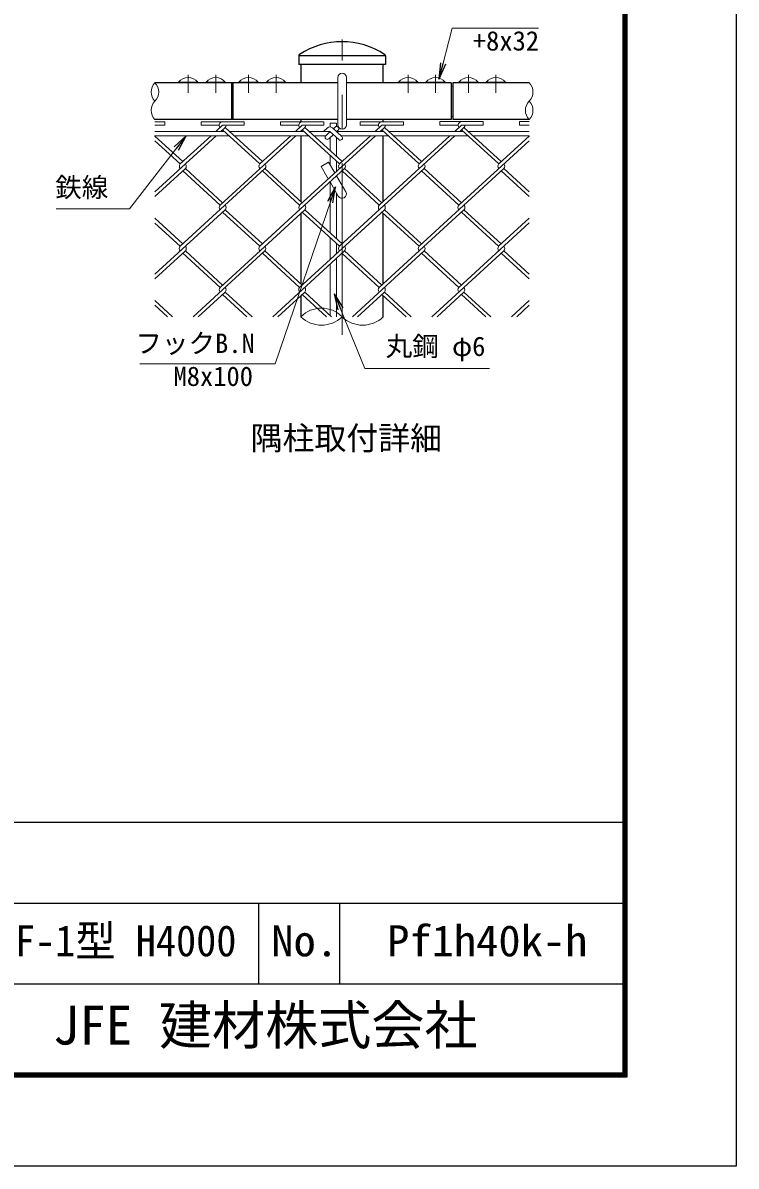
# Model space of a CAD drawing. Units: millimetres, scale not verified. Extents: x -6300 to 6300, y -4455 to 4455.
# Drawn here: x 3658 to 6300, y -4455 to -218 of the extents above; entities that cross this region are included whole.
import ezdxf
from ezdxf.enums import TextEntityAlignment as Align

# ---------------------------------------------------------------- set-up
doc = ezdxf.new("R2010")
doc.units = ezdxf.units.MM
doc.header["$LTSCALE"] = 20
doc.linetypes.add('USER1', pattern=[50.8, 31.75, -6.35, 6.35, -6.35])
for name, color, linetype, lineweight in [('0-0_D-STR1', 1, 'Continuous', 25), ('0-1_D-STR3', 3, 'Continuous', 13), ('0-2_D-BMK', 2, 'USER1', 13), ('0-3_D-STR2', 7, 'Continuous', 13), ('0-4_D-STR-DIM', 7, 'Continuous', 13), ('0-A_D-STR-TXT', 7, 'Continuous', 13), ('0-B_D-TTL-TXT', 7, 'Continuous', 25), ('0-C_D-TTL', 7, 'Continuous', 25)]:
    doc.layers.add(name, color=color, linetype=linetype, lineweight=lineweight)
doc.layers.add('0-5_0', color=7, linetype='Continuous')
doc.styles.add('ＭＳ ゴシック', font='')
doc.styles.get('ＭＳ ゴシック').set_extended_font_data('MS Gothic')

# ---------------------------------------------------------------- blocks, each defined once
blk = doc.blocks.new('_Open')
at = {"layer": '0-5_0'}
blk.add_line((-20, 3.333), (0, 0), dxfattribs=at)
blk.add_lwpolyline([(-20, -3.333), (0, 0), (-20, 0)], dxfattribs=at)

msp = doc.modelspace()

# ---------------------------------------------------------------- linework, layer by layer
at = {"layer": '0-0_D-STR1'}
for p, q in [((4680.14, -340.21), (4680.14, -372.42)), ((5000.94, -340.42), (4680.14, -340.42)), ((5000.94, -372.42), (4680.14, -372.42)), ((4687.94, -372.42), (4687.94, -440.42)), ((4993.14, -440.42), (4993.14, -372.42)), ((5000.94, -340.21), (5000.94, -372.42)), ((4824.54, -440.42), (4147.21, -440.42)), ((4430.42, -440.42), (4430.42, -576.42)), ((4436.08, -440.42), (4436.08, -576.42)), ((5245.01, -440.42), (4856.54, -440.42)), ((5245.01, -440.42), (5245.01, -576.42)), ((5533.88, -440.42), (5250.66, -440.42)), ((5250.66, -440.42), (5250.66, -576.42)), ((4824.54, -576.42), (4147.21, -576.42)), ((4687.94, -576.42), (4687.94, -584.63)), ((5245.01, -576.42), (4856.54, -576.42)), ((4993.14, -584.63), (4993.14, -576.42)), ((5533.88, -576.42), (5250.66, -576.42)), ((4993.14, -620.42), (4993.14, -619.5)), ((4687.94, -636.42), (4687.94, -880.26)), ((4993.14, -879.88), (4993.14, -636.42)), ((4687.94, -924.03), (4687.94, -1185.22)), ((4993.14, -1184.84), (4993.14, -924.41)), ((4687.94, -1228.99), (4687.94, -1307.09)), ((4993.14, -1307.09), (4993.14, -1229.37))]:
    msp.add_line(p, q, dxfattribs=at)
for centre, radius, start, end in [((4840.54, -577.67), 289.24, 56.96759, 123.03241), ((4686.14, -340.21), 6, 123.03241, 180), ((4994.94, -340.21), 6, 0, 56.96759)]:
    msp.add_arc(centre, radius, start, end, dxfattribs=at)
at = {"layer": '0-1_D-STR3'}
for p, q in [((4824.54, -596.42), (4824.54, -420.42)), ((4856.54, -596.42), (4856.54, -420.42)), ((4235.01, -437.65), (4306.21, -437.65)), ((4235.01, -437.65), (4235.01, -440.42)), ((4235.01, -440.42), (4306.21, -440.42)), ((4306.21, -437.65), (4306.21, -440.42)), ((4336.84, -437.65), (4408.04, -437.65)), ((4336.84, -437.65), (4336.84, -440.42)), ((4336.84, -440.42), (4408.04, -440.42)), ((4408.04, -437.65), (4408.04, -440.42)), ((4430.42, -453.22), (4436.08, -453.22)), ((4458.46, -437.65), (4529.66, -437.65)), ((4458.46, -437.65), (4458.46, -440.42)), ((4458.46, -440.42), (4529.66, -440.42)), ((4529.66, -437.65), (4529.66, -440.42)), ((4560.28, -437.65), (4631.48, -437.65)), ((4560.28, -437.65), (4560.28, -440.42)), ((4560.28, -440.42), (4631.48, -440.42)), ((4631.48, -437.65), (4631.48, -440.42)), ((5120.8, -437.65), (5049.6, -437.65)), ((5049.6, -437.65), (5049.6, -440.42)), ((5120.8, -440.42), (5049.6, -440.42)), ((5120.8, -437.65), (5120.8, -440.42)), ((5222.63, -437.65), (5151.43, -437.65)), ((5151.43, -437.65), (5151.43, -440.42)), ((5222.63, -440.42), (5151.43, -440.42)), ((5222.63, -437.65), (5222.63, -440.42)), ((5250.66, -453.22), (5245.01, -453.22)), ((5344.25, -437.65), (5273.05, -437.65)), ((5273.05, -437.65), (5273.05, -440.42)), ((5344.25, -440.42), (5273.05, -440.42)), ((5344.25, -437.65), (5344.25, -440.42)), ((5446.07, -437.65), (5374.87, -437.65)), ((5374.87, -437.65), (5374.87, -440.42)), ((5446.07, -440.42), (5374.87, -440.42)), ((5446.07, -437.65), (5446.07, -440.42)), ((4430.42, -565.22), (4436.08, -565.22)), ((4796.54, -603.51), (4796.54, -590.42)), ((4796.54, -590.42), (4820.54, -590.42)), ((4820.54, -602.25), (4820.54, -590.42)), ((5250.66, -565.22), (5245.01, -565.22)), ((4147.21, -620.42), (4404.33, -620.42)), ((4423.27, -620.42), (4699.24, -620.42)), ((4718.19, -620.42), (4795.61, -620.42)), ((4786.6, -606.98), (4771.93, -620.42)), ((4796.7, -621.43), (4780.33, -636.42)), ((4808.54, -632.28), (4791.14, -648.22)), ((4795.61, -620.42), (4828.72, -650.76)), ((4804.62, -606.98), (4839.53, -638.97)), ((4815.33, -604.35), (4808.54, -610.57)), ((4826.14, -616.15), (4820.38, -621.43)), ((4821.48, -620.42), (4994.15, -620.42)), ((5013.1, -620.42), (5289.06, -620.42)), ((5308.01, -620.42), (5533.88, -620.42)), ((4145.82, -636.42), (4421.79, -636.42)), ((4440.74, -636.42), (4716.7, -636.42)), ((4735.65, -636.42), (4780.33, -636.42)), ((4796.54, -692.23), (4796.54, -643.27)), ((4820.54, -714.22), (4820.54, -643.27)), ((4836.75, -636.42), (5011.61, -636.42)), ((5030.56, -636.42), (5306.52, -636.42)), ((5325.47, -636.42), (5533.88, -636.42)), ((4796.54, -744.21), (4796.54, -709.59)), ((4762.97, -750.07), (4790.69, -734.07)), ((4762.97, -750.07), (4789.59, -796.16)), ((4790.69, -734.07), (4813.75, -774.02)), ((4820.54, -767.8), (4820.54, -731.58)), ((4820.31, -785.37), (4854.4, -844.42)), ((4820.54, -785.78), (4820.54, -785.16)), ((4796.14, -807.52), (4826.69, -860.42)), ((4796.54, -997.14), (4796.54, -808.21)), ((4820.54, -1019.13), (4820.54, -849.78)), ((4796.54, -1094.75), (4796.54, -1014.5)), ((4820.54, -1072.76), (4820.54, -1036.49)), ((4820.54, -1307.09), (4820.54, -1090.12)), ((4796.54, -1302.1), (4796.54, -1112.11))]:
    msp.add_line(p, q, dxfattribs=at)
for centre, radius, start, end in [((4270.61, -468.02), 46.8, 40.47549, 139.52451), ((4372.44, -468.02), 46.8, 40.47549, 139.52451), ((4494.06, -468.02), 46.8, 40.47549, 139.52451), ((4595.88, -468.02), 46.8, 40.47549, 139.52451), ((4840.54, -420.42), 16, 0, 180), ((5085.2, -468.02), 46.8, 40.47549, 139.52451), ((5187.03, -468.02), 46.8, 40.47549, 139.52451), ((5308.65, -468.02), 46.8, 40.47549, 139.52451), ((5410.47, -468.02), 46.8, 40.47549, 139.52451), ((4795.61, -616.81), 13.33, 47.5, 132.5), ((4820.74, -610.25), 8, 312.5, 132.5), ((4840.54, -596.42), 16, 180, 0), ((4785.74, -642.32), 8, 132.5, 312.5), ((4834.12, -644.87), 8, 227.5, 47.5), ((4840.54, -852.42), 16, 210, 30)]:
    msp.add_arc(centre, radius, start, end, dxfattribs=at)
at = {"layer": '0-2_D-BMK'}
for p, q in [((4840.54, -1373.76), (4840.54, -280.42)), ((4270.61, -411.28), (4270.61, -477.95)), ((4372.44, -411.28), (4372.44, -477.95)), ((4494.06, -411.28), (4494.06, -477.95)), ((4595.88, -411.28), (4595.88, -477.95)), ((5085.2, -411.28), (5085.2, -477.95)), ((5187.03, -411.28), (5187.03, -477.95)), ((5308.65, -411.28), (5308.65, -477.95)), ((5410.47, -411.28), (5410.47, -477.95))]:
    msp.add_line(p, q, dxfattribs=at)
at = {"layer": '0-3_D-STR2'}
for p, q in [((4147.21, -584.84), (4183.5, -584.84)), ((4318.18, -584.63), (4478.18, -584.63)), ((4318.18, -597.43), (4318.18, -584.63)), ((4613.09, -584.63), (4773.09, -584.63)), ((4613.09, -597.43), (4613.09, -584.63)), ((4908, -584.63), (5068, -584.63)), ((4908, -597.43), (4908, -584.63)), ((5068, -597.43), (5068, -584.63)), ((5203.13, -584.42), (5363.13, -584.42)), ((5203.13, -597.22), (5203.13, -584.42)), ((5498.04, -584.42), (5533.88, -584.42)), ((5498.04, -597.22), (5498.04, -584.42)), ((4318.18, -597.43), (4385.33, -597.43)), ((4398.18, -597.43), (4373.08, -620.42)), ((4407.65, -606.11), (4392.02, -620.42)), ((4536.16, -741.22), (4398.18, -614.79)), ((4545.63, -732.54), (4407.65, -606.11)), ((4613.09, -597.43), (4680.24, -597.43)), ((4693.09, -597.43), (4667.99, -620.42)), ((4702.56, -606.11), (4686.94, -620.42)), ((4831.07, -741.22), (4693.09, -614.79)), ((4840.54, -732.54), (4702.56, -606.11)), ((4908, -597.43), (4975.15, -597.43)), ((4988, -597.43), (4962.9, -620.42)), ((4997.23, -605.89), (4981.37, -620.42)), ((5125.98, -741.22), (4987.76, -614.57)), ((4988, -597.43), (5068, -597.43)), ((5135.45, -732.54), (4997.23, -605.89)), ((5203.13, -597.22), (5270.28, -597.22)), ((5283.13, -597.22), (5257.81, -620.42)), ((5292.15, -605.89), (5276.28, -620.42)), ((5420.89, -741.22), (5282.67, -614.57)), ((5430.36, -732.54), (5292.15, -605.89)), ((5498.04, -597.22), (5533.88, -597.22)), ((4374.56, -636.42), (4147.21, -844.76)), ((4250.72, -732.54), (4147.21, -637.69)), ((4241.25, -741.22), (4147.21, -655.05)), ((4355.62, -636.42), (4241.27, -741.2)), ((4669.47, -636.42), (4388.73, -893.68)), ((4650.53, -636.42), (4536.16, -741.22)), ((4963.91, -636.42), (4683.4, -893.46)), ((4945.44, -636.42), (4831.07, -741.22)), ((5258.82, -636.42), (4978.31, -893.46)), ((5240.35, -636.42), (5125.98, -741.22)), ((5533.88, -655.05), (5273.44, -893.7)), ((5535.26, -636.42), (5420.89, -741.22)), ((4259.98, -758.35), (4147.21, -861.68)), ((4554.89, -758.35), (4241.03, -1045.94)), ((4397.96, -884.78), (4259.98, -758.35)), ((4849.78, -758.37), (4535.95, -1045.94)), ((4692.87, -884.78), (4554.89, -758.35)), ((5144.69, -758.37), (4830.86, -1045.94)), ((4987.79, -884.78), (4849.8, -758.35)), ((5439.6, -758.37), (5125.77, -1045.94)), ((5282.91, -885.02), (5144.69, -758.37)), ((5533.88, -844.76), (5439.6, -758.37)), ((4388.49, -893.46), (4250.51, -767.03)), ((4683.4, -893.46), (4545.42, -767.03)), ((4978.31, -893.46), (4840.33, -767.03)), ((5273.44, -893.7), (5135.22, -767.05)), ((5533.88, -862.12), (5430.13, -767.05)), ((4407.44, -910.83), (4147.21, -1149.28)), ((4702.35, -910.83), (4388.49, -1198.42)), ((4535.95, -1045.94), (4397.96, -919.51)), ((4545.42, -1037.26), (4407.44, -910.83)), ((4997.26, -910.83), (4683.4, -1198.42)), ((4830.86, -1045.94), (4692.87, -919.51)), ((4840.33, -1037.26), (4702.35, -910.83)), ((5292.15, -910.85), (4978.31, -1198.42)), ((5125.77, -1045.94), (4987.79, -919.51)), ((5135.24, -1037.26), (4997.26, -910.83)), ((5420.65, -1045.97), (5283.5, -920.28)), ((5430.13, -1037.29), (5292.15, -910.85)), ((4250.51, -1037.26), (4147.21, -942.61)), ((4241.03, -1045.94), (4147.21, -959.97)), ((5533.88, -959.58), (5273.22, -1198.42)), ((5533.88, -942.22), (5420.65, -1045.97)), ((4259.98, -1063.31), (4147.21, -1166.64)), ((4388.49, -1198.42), (4250.51, -1071.99)), ((4397.96, -1189.74), (4259.98, -1063.31)), ((4554.89, -1063.31), (4288.85, -1307.09)), ((4683.4, -1198.42), (4545.42, -1071.99)), ((4692.87, -1189.74), (4554.89, -1063.31)), ((4849.8, -1063.31), (4583.76, -1307.09)), ((4978.31, -1198.42), (4841.16, -1072.74)), ((4987.79, -1189.74), (4849.8, -1063.31)), ((5144.71, -1063.31), (4878.67, -1307.09)), ((5273.22, -1198.42), (5135.24, -1071.99)), ((5282.7, -1189.74), (5144.71, -1063.31)), ((5439.6, -1063.33), (5173.58, -1307.09)), ((5533.88, -1167.08), (5430.13, -1072.01)), ((5533.88, -1149.71), (5439.6, -1063.33)), ((4407.44, -1215.78), (4307.79, -1307.09)), ((4488.13, -1307.09), (4397.96, -1224.47)), ((4507.08, -1307.09), (4407.44, -1215.78)), ((4702.35, -1215.78), (4602.7, -1307.09)), ((4783.04, -1307.09), (4692.87, -1224.47)), ((4801.99, -1307.09), (4702.35, -1215.78)), ((4997.26, -1215.78), (4897.62, -1307.09)), ((5077.96, -1307.09), (4987.79, -1224.47)), ((5096.9, -1307.09), (4997.26, -1215.78)), ((5292.17, -1215.78), (5192.53, -1307.09)), ((5372.87, -1307.09), (5282.7, -1224.47)), ((5391.81, -1307.09), (5292.17, -1215.78)), ((4212.17, -1307.09), (4147.21, -1247.57)), ((4193.22, -1307.09), (4147.21, -1264.93)), ((5533.88, -1247.18), (5468.49, -1307.09)), ((5533.88, -1264.54), (5487.44, -1307.09))]:
    msp.add_line(p, q, dxfattribs=at)
for points in [[(4147.21, -597.64), (4183.5, -597.64), (4183.5, -584.84)], [(4398.18, -597.43), (4478.18, -597.43), (4478.18, -584.63)], [(4693.09, -597.43), (4773.09, -597.43), (4773.09, -584.63)], [(5283.13, -597.22), (5363.13, -597.22), (5363.13, -584.42)]]:
    msp.add_lwpolyline(points, dxfattribs=at)
for centre, start, end in [((4398.18, -597.43), 95, 222.5), ((4693.09, -597.43), 95, 222.5), ((4988, -597.43), 85, 222.5), ((5283.13, -597.22), 85, 222.5), ((4398.18, -597.43), 317.5, 0), ((4693.09, -597.43), 317.5, 0), ((4988, -597.43), 317.5, 0), ((5282.91, -597.43), 317.5, 0.89905), ((4250.72, -749.9), 137.5, 222.5), ((4250.72, -749.9), 317.5, 42.5), ((4545.63, -749.9), 137.5, 222.5), ((4545.63, -749.9), 317.5, 42.5), ((4840.54, -749.9), 137.5, 222.5), ((4840.54, -749.9), 317.5, 42.5), ((5135.45, -749.9), 137.5, 222.5), ((5135.45, -749.9), 317.5, 42.5), ((5430.36, -749.9), 137.5, 222.5), ((5430.36, -749.9), 317.5, 42.5), ((4398.18, -902.38), 137.5, 222.5), ((4398.18, -902.38), 317.5, 42.5), ((4693.09, -902.38), 137.5, 222.5), ((4693.09, -902.38), 317.5, 42.5), ((4988, -902.38), 137.5, 222.5), ((4988, -902.38), 317.5, 42.5), ((5282.91, -902.38), 137.5, 222.5), ((5282.91, -902.38), 317.5, 42.5), ((4250.51, -1054.62), 137.5, 222.5), ((4250.51, -1054.62), 317.5, 42.5), ((4545.42, -1054.62), 137.5, 222.5), ((4545.42, -1054.62), 317.5, 42.5), ((4840.33, -1054.62), 137.5, 222.5), ((4840.33, -1054.62), 317.5, 42.5), ((5135.45, -1054.86), 137.5, 222.5), ((5135.45, -1054.86), 317.5, 42.5), ((5430.36, -1054.86), 137.5, 222.5), ((5430.36, -1054.86), 317.5, 42.5), ((4397.94, -1207.13), 137.5, 222.5), ((4397.94, -1207.13), 317.5, 42.5), ((4692.85, -1207.13), 137.5, 222.5), ((4692.85, -1207.13), 317.5, 42.5), ((4987.76, -1207.13), 137.5, 222.5), ((4987.76, -1207.13), 317.5, 42.5), ((5282.67, -1207.13), 137.5, 222.5), ((5282.67, -1207.13), 317.5, 42.5)]:
    msp.add_arc(centre, 12.85, start, end, dxfattribs=at)
at = {"layer": '0-4_D-STR-DIM'}
for centre, radius, start, end in [((4181.43, -474.42), 48.24, 135.18146, 224.81854), ((4112.99, -474.42), 48.24, 315.18146, 44.81854), ((5499.66, -474.42), 48.24, 315.18146, 44.81854), ((4181.43, -542.42), 48.24, 135.18146, 224.81854), ((5568.09, -542.42), 48.24, 135.18146, 224.81854), ((5499.66, -542.42), 48.24, 315.18146, 44.81854), ((4764.24, -1383.88), 108.25, 45.18146, 134.81854), ((4764.24, -1230.31), 108.25, 225.18146, 314.81854), ((4916.84, -1230.31), 108.25, 225.18146, 314.81854)]:
    msp.add_arc(centre, radius, start, end, dxfattribs=at)
at = {"layer": '0-A_D-STR-TXT'}
for points in [[(5568.76, -238.44), (5248.72, -238.44), (5200.05, -425.59)], [(3781.15, -907.05), (4052.46, -907.05), (4261.85, -638)], [(4091.16, -1481.3), (4592.42, -1481.3), (4815.86, -827.66)], [(5386.61, -1498.76), (4924.57, -1498.76), (4813, -1223.91)]]:
    msp.add_lwpolyline(points, dxfattribs=at)
at = {"layer": '0-C_D-TTL'}
for p, q in [((3180.48, -3179.66), (5880.48, -3179.66)), ((3180.48, -3479.66), (5880.48, -3479.66)), ((4530.48, -3479.66), (4530.48, -3779.66)), ((4830.48, -3479.66), (4830.48, -3779.66)), ((3180.48, -3779.66), (5880.48, -3779.66))]:
    msp.add_line(p, q, dxfattribs=at)
at = {"layer": '0-C_D-TTL', "color": 2}
msp.add_lwpolyline([(-6299.52, 4455.34), (6300.48, 4455.34), (6300.48, -4454.66), (-6299.52, -4454.66)], close=True, dxfattribs=at)
at = {"layer": '0-C_D-TTL'}
for points in [[(-5894.52, 4125.34), (5895.48, 4125.34), (5895.48, -4124.66), (-5894.52, -4124.66)], [(-5890.77, 4121.59), (5891.73, 4121.59), (5891.73, -4120.91), (-5890.77, -4120.91)], [(-5887.02, 4117.84), (5887.98, 4117.84), (5887.98, -4117.16), (-5887.02, -4117.16)], [(-5883.27, 4114.09), (5884.23, 4114.09), (5884.23, -4113.41), (-5883.27, -4113.41)], [(-5879.52, 4110.34), (5880.48, 4110.34), (5880.48, -4109.66), (-5879.52, -4109.66)]]:
    msp.add_lwpolyline(points, close=True, dxfattribs=at)

# ---------------------------------------------------------------- block references
at = {"layer": '0-A_D-STR-TXT', "xscale": 3, "yscale": 3}
for p, rotation in [((5199.54, -427.53), 255.42357), ((4263.08, -636.42), 52.10669), ((4816.5, -825.77), 71.12758), ((4812.25, -1222.06), 112.09224)]:
    msp.add_blockref('_Open', p, dxfattribs=dict(at, rotation=rotation))

# ---------------------------------------------------------------- texts
at = {"layer": '0-A_D-STR-TXT', "style": 'ＭＳ ゴシック'}
for s, p in [('+8x32', (5325.1, -342.61)), ('鉄線', (3777.72, -885.51)), ('フックB.N', (4074.79, -1463.37)), ('丸鋼 φ6', (5002.09, -1474.56)), ('M8x100', (4216.03, -1585.47))]:
    msp.add_text(s, height=72.14, dxfattribs=at).set_placement(p, align=Align.BOTTOM_LEFT)
at = {"layer": '0-B_D-TTL-TXT', "style": 'ＭＳ ゴシック'}
for s, height, p in [('隅柱取付詳細', 86.66, (4501.76, -1826.43)), ('JFE 建材株式会社', 144.3, (3769.05, -4047.42))]:
    msp.add_text(s, height=height, dxfattribs=at).set_placement(p, align=Align.BOTTOM_LEFT)
for s, width, p in [('PF-1型 H4000', 0.95, (3553.88, -3711.86)), ('Pf1h40k-h', 1.05, (5007.48, -3711.86)), ('No.', 1.05, (4578.48, -3711.86))]:
    msp.add_text(s, height=115.4, dxfattribs=dict(at, width=width)).set_placement(p, align=Align.BOTTOM_LEFT)

doc.saveas('drawing.dxf')
